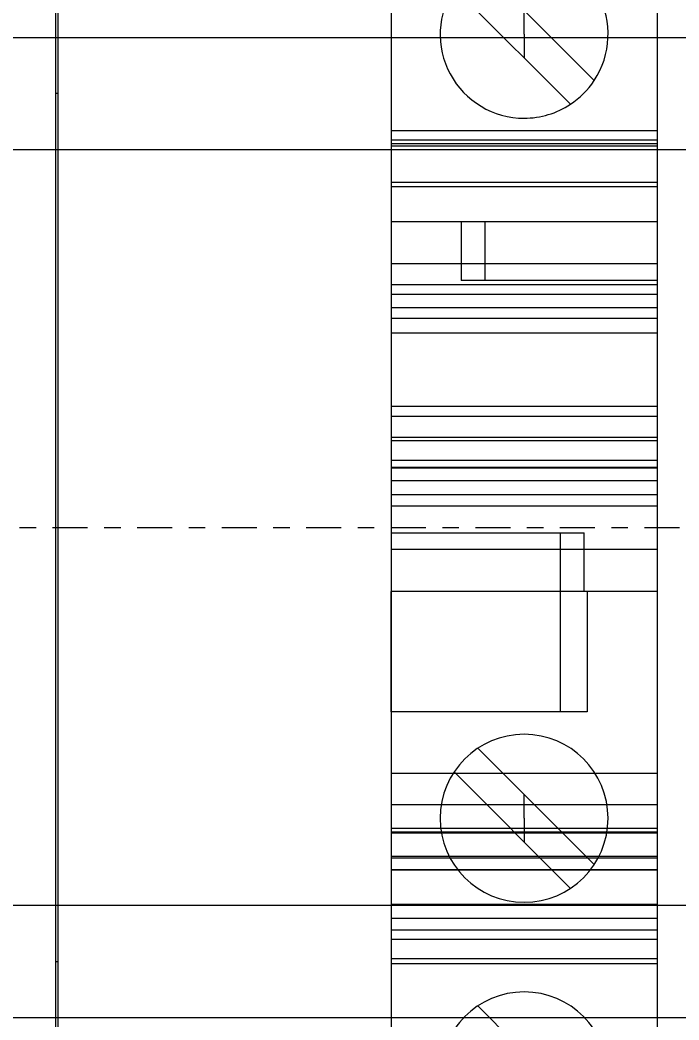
# Model space of a CAD drawing. Header units: millimetres. Extents: x -11 to 5160, y -11 to 2043.
# Drawn here: x 4016.96 to 4020.94, y 1241.19 to 1247.23 of the extents above; entities that cross this region are included whole.
import ezdxf

# ---------------------------------------------------------------- set-up
doc = ezdxf.new("R2010")
doc.units = ezdxf.units.MM
doc.linetypes.add('CENTER', pattern=[2, 1.25, -0.25, 0.25, -0.25])
for name, color, linetype in [('Center Line', 6, 'CENTER'), ('MAIN-1', 7, 'Continuous'), ('MAIN-2', 7, 'Continuous')]:
    doc.layers.add(name, color=color, linetype=linetype)

# ---------------------------------------------------------------- blocks, each defined once
blk = doc.blocks.new('*U151')
blk.add_line((1.389, 17.5), (435.049, 17.5))
for points in [[(435.049, -17.5), (1.389, -17.5), (1.389, 17.5), (435.049, 17.5)], [(435.049, -13.5), (1.389, -13.5), (1.389, 13.5), (435.049, 13.5)]]:
    blk.add_lwpolyline(points)
at = {"layer": 'Center Line'}
blk.add_line((-35.603, 0), (467.82, 0), dxfattribs=at)
blk = doc.blocks.new('FX5U-32MT ES PLC')
at = {"color": 7, "linetype": 'Continuous'}
for p, q in [((138, 25.7), (138, -25.7)), ((138.1, -23.2), (138.1, 24.19998)), ((150, 24.19998), (150, -23.2)), ((138.1, 15.5), (138, 15.49999)), ((138, 13.5), (138.1, 13.5)), ((138.1, -13.5), (138, -13.5)), ((138, -15.50001), (138.1, -15.5))]:
    blk.add_line(p, q, dxfattribs=at)
blk = doc.blocks.new('*U212')
at = {"layer": 'MAIN-1'}
for p, q in [((0, 24.719), (0, 10.919)), ((9.5, 24.719), (9.5, 10.919)), ((7.253, 15.965), (3.096, 20.122)), ((2.247, 19.273), (6.404, 15.116)), ((4.75, 17.619), (4.75, 18.468)), ((4.75, 17.619), (4.75, 16.771)), ((0, 10.919), (0, 9.419)), ((9.5, 10.919), (0, 10.919)), ((9.5, 10.919), (9.5, 9.419)), ((0, 9.419), (0, 7.857)), ((9.5, 9.419), (0, 9.419)), ((9.5, 9.419), (9.5, 7.857)), ((0, 7.857), (0, 6.957)), ((0, 7.857), (9.5, 7.857)), ((9.5, 7.857), (9.5, 6.957)), ((0, 6.957), (0, 1.681)), ((0, 6.957), (9.5, 6.957)), ((9.5, 6.957), (9.5, 1.681)), ((0, 1.681), (0, 0.781)), ((0, 1.681), (9.5, 1.681)), ((9.5, 1.681), (9.5, 0.781)), ((0, 0.781), (0, -0.781)), ((0, 0.781), (9.5, 0.781)), ((9.5, 0.781), (9.5, -0.781)), ((0, -0.781), (0, -2.281)), ((9.5, -0.781), (0, -0.781)), ((9.5, -0.781), (9.5, -2.281)), ((0, -6.581), (0, -2.281)), ((9.5, -2.281), (0, -2.281)), ((6.035, -2.281), (6.035, -6.581)), ((7, -2.281), (7, -6.581)), ((9.5, -2.281), (9.5, -25.781)), ((0, -6.581), (0, -25.781)), ((7, -6.581), (0, -6.581)), ((3.096, -7.878), (7.253, -12.035)), ((6.404, -12.884), (2.247, -8.727)), ((4.75, -10.381), (4.75, -9.532)), ((4.75, -10.381), (4.75, -11.229)), ((7.253, -21.235), (3.096, -17.078))]:
    blk.add_line(p, q, dxfattribs=at)
for centre, start, end in [((4.75, 17.619), 326.5369, 90), ((4.75, 17.619), 146.537, 270), ((4.75, 17.619), 303.4631, 326.5369), ((4.75, 17.619), 270, 303.4631), ((4.75, -10.381), 90, 270), ((4.75, -10.381), 270, 90), ((4.75, -19.581), 90, 270), ((4.75, -19.581), 270, 90)]:
    blk.add_arc(centre, 3, start, end, dxfattribs=at)
at = {"layer": 'MAIN-2'}
for p, q in [((7.253, 15.965), (7.253, 15.965)), ((7.253, 15.965), (7.253, 15.965)), ((6.404, 15.116), (6.404, 15.116)), ((6.404, 15.116), (6.404, 15.116)), ((0, 14.169), (0, 14.169)), ((9.5, 14.169), (0, 14.169)), ((9.5, 14.169), (9.5, 14.169)), ((9.5, 13.831), (0, 13.831)), ((0, 13.713), (9.5, 13.713)), ((9.5, 13.619), (0, 13.619)), ((0, 12.319), (0, 12.319)), ((0, 12.319), (0, 12.319)), ((9.5, 12.319), (0, 12.319)), ((9.5, 12.169), (0, 12.169)), ((9.5, 12.319), (9.5, 12.319)), ((9.5, 12.319), (9.5, 12.319)), ((0, 10.919), (0, 10.919)), ((2.5, 10.919), (2.5, 8.819)), ((3.357, 8.819), (3.357, 10.919)), ((9.5, 10.919), (9.5, 10.919)), ((9.5, 10.919), (9.5, 10.919)), ((0, 9.419), (0, 9.419)), ((9.5, 9.419), (9.5, 9.419)), ((9.5, 8.665), (0, 8.665)), ((9.5, 8.819), (2.5, 8.819)), ((9.5, 8.819), (9.5, 8.819)), ((9.5, 8.319), (0, 8.319)), ((0, 7.469), (0, 7.469)), ((9.5, 7.469), (0, 7.469)), ((9.5, 7.469), (9.5, 7.469)), ((9.5, 4.319), (0, 4.319)), ((9.5, 3.973), (0, 3.973)), ((9.5, 3.219), (0, 3.219)), ((9.5, 3.1), (0, 3.1)), ((9.5, 2.394), (0, 2.394)), ((0, 2.16), (9.5, 2.16)), ((0, 2.119), (0, 2.119)), ((9.5, 2.119), (0, 2.119)), ((9.5, 2.119), (9.5, 2.119)), ((0, 1.169), (0, 1.169)), ((9.5, 1.169), (0, 1.169)), ((9.5, 1.169), (9.5, 1.169)), ((0, -0.181), (0, -0.181)), ((0, -0.181), (6.893, -0.181)), ((6.035, -0.181), (6.035, -2.281)), ((6.893, -2.281), (6.893, -0.181)), ((0, -0.781), (0, -0.781)), ((9.5, -0.781), (9.5, -0.781)), ((0, -2.281), (0, -2.281)), ((9.5, -2.281), (9.5, -2.281)), ((0, -6.581), (0, -6.581)), ((4.75, -7.381), (4.75, -7.381)), ((3.096, -7.878), (3.096, -7.878)), ((0, -8.781), (0, -8.781)), ((9.5, -8.781), (0, -8.781)), ((2.247, -8.727), (2.247, -8.727)), ((9.5, -8.781), (9.5, -8.781)), ((0, -9.888), (0, -9.888)), ((0, -9.888), (9.5, -9.888)), ((9.5, -9.888), (9.5, -9.888)), ((9.5, -10.745), (0, -10.745)), ((9.5, -10.87), (0, -10.87)), ((9.5, -10.906), (0, -10.906)), ((0, -11.729), (9.5, -11.729)), ((0, -11.794), (9.5, -11.794)), ((7.253, -12.035), (7.253, -12.035)), ((0, -12.212), (9.5, -12.212)), ((9.5, -12.229), (0, -12.229)), ((6.404, -12.884), (6.404, -12.884)), ((0, -13.446), (9.5, -13.446)), ((0, -13.45), (9.5, -13.45)), ((4.75, -13.381), (4.75, -13.381)), ((0, -13.946), (9.5, -13.946)), ((9.5, -14.381), (0, -14.381)), ((0, -14.697), (9.5, -14.697)), ((9.5, -15.396), (0, -15.396)), ((0, -15.581), (0, -15.581)), ((9.5, -15.581), (0, -15.581)), ((9.5, -15.581), (9.5, -15.581)), ((4.75, -16.581), (4.75, -16.581)), ((3.096, -17.078), (3.096, -17.078))]:
    blk.add_line(p, q, dxfattribs=at)
blk = doc.blocks.new('*U224')
for name, p in [('FX5U-32MT ES PLC', (16.848, 110)), ('*U212', (166.848, 110)), ('*U151', (0, 110))]:
    blk.add_blockref(name, p)

msp = doc.modelspace()

# ---------------------------------------------------------------- block references
at = {"xscale": 0.1693510201669083, "yscale": 0.1693510201669083, "zscale": 0.1693510201669083}
msp.add_blockref('*U224', (3990.9468, 1225.5354), dxfattribs=at)

doc.saveas('drawing.dxf')
